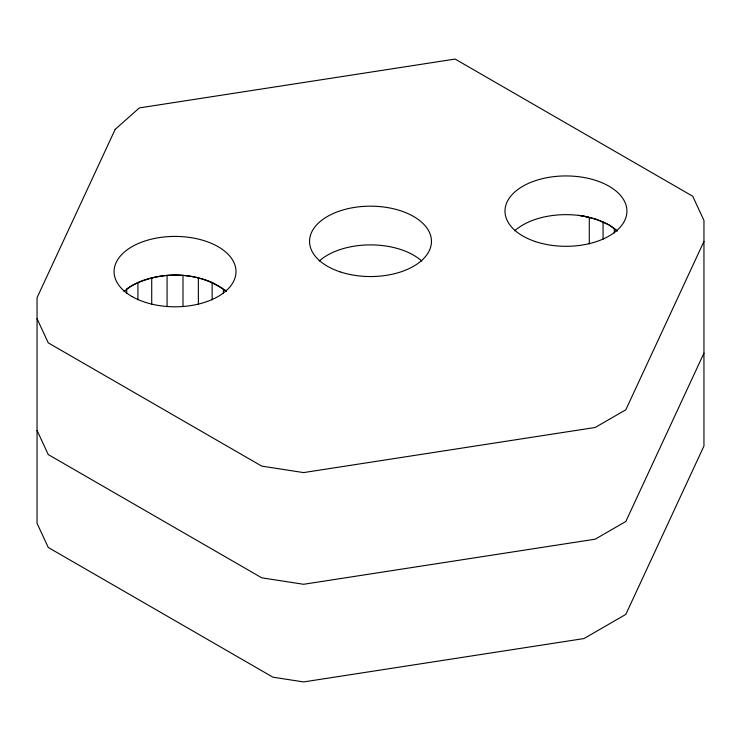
<?xml version="1.0" encoding="UTF-8"?>
<svg xmlns="http://www.w3.org/2000/svg" width="741" height="741" viewBox="0 0 741 741"><rect width="100%" height="100%" fill="white"/><g stroke="black" fill="none" stroke-linecap="round" stroke-linejoin="round"><path stroke-width="1.11" d="M703.95 241.446L625.821 409.782L595.171 427.483L303.588 472.591L261.721 466.108L48.267 342.879L37.05 318.704M703.95 353.142L625.821 521.488L595.171 539.189L303.588 584.288L261.721 577.813L48.267 454.576L37.05 430.41M124.006 291.389L131.935 285.424L136.928 282.895M212.139 299.735L212.139 282.395C188.733 272.679 161.343 272.679 137.928 282.395L137.928 299.735M578.48 215.344A1552.432 896.286 0 0 1 581.741 215.844L588.215 217.113M581.741 215.844C594.402 218.326 607.564 221.985 617.272 230.96M590.308 217.613L596.44 219.355L609.065 224.949L616.994 230.914M213.139 282.895L222.522 288.314M226.061 291.389C198.273 269.854 155.879 270.159 126.683 288.888L126.683 293.51M224.134 289.527L226.348 291.435M614.317 228.413L614.317 233.035M603.072 221.911L603.072 239.26M589.29 217.326L589.29 243.919M223.393 288.888L223.393 293.51M198.366 277.801L198.366 304.394M182.99 275.42L182.99 306.635M167.077 275.42L167.077 306.635M151.71 277.801L151.71 304.394M514.68 230.821A60.957 35.188 0 0 1 588.243 217.076M319.214 261.054A60.957 35.188 0 0 1 421.786 261.054M224.338 289.62A60.957 35.188 0 0 1 226.153 291.139M115.179 129.351L37.05 297.687L37.05 523.313L48.267 547.479L272.938 677.191L303.588 681.933L583.954 638.566L625.821 614.391L703.95 446.045L703.95 220.429L692.733 196.254L455.104 59.067L139.354 107.908L115.179 129.351M340.026 271.836A60.957 35.188 0 0 0 431.457 241.362A60.957 35.188 0 0 0 340.026 210.889A60.957 35.188 0 0 0 340.026 271.836M131.935 296.483A60.957 35.188 0 0 0 233.915 280.709A60.957 35.188 0 0 0 159.259 237.611A60.957 35.188 0 0 0 131.935 296.483M535.484 241.603A60.957 35.188 0 0 0 626.914 211.129A60.957 35.188 0 0 0 535.484 180.647A60.957 35.188 0 0 0 535.484 241.603"/></g></svg>
